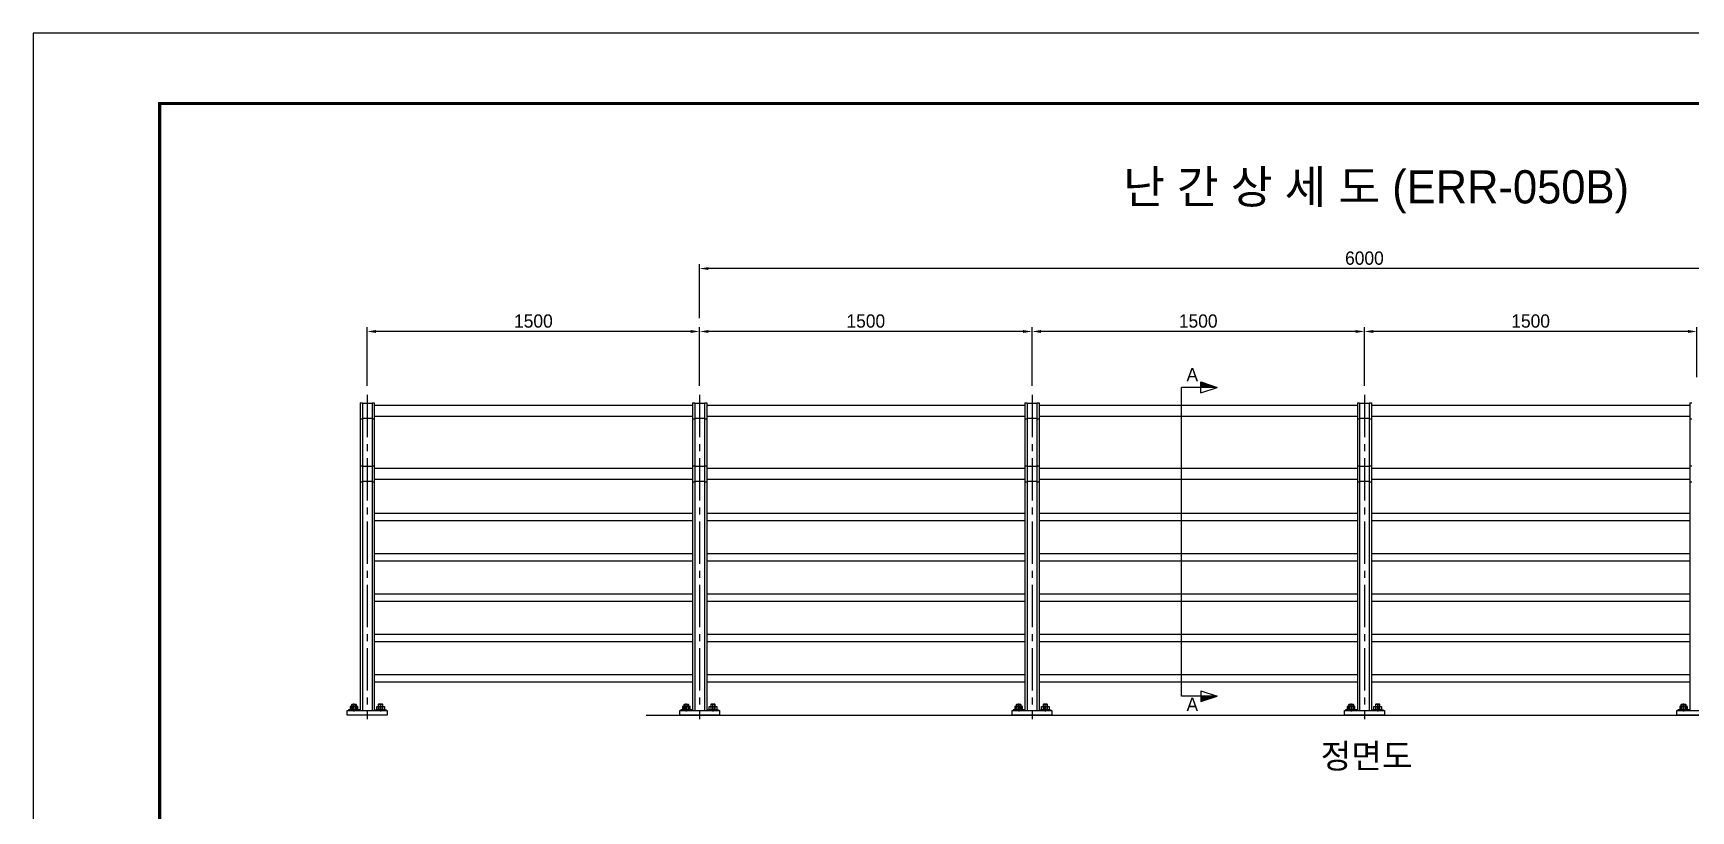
# Model space of a CAD drawing. Header units: millimetres. Extents: x 97025 to 103024, y -12098 to -7861.
# Drawn here: x 97025 to 100765, y -9615 to -7861 of the extents above; entities that cross this region are included whole.
import ezdxf
from ezdxf.enums import TextEntityAlignment as Align

# ---------------------------------------------------------------- set-up
doc = ezdxf.new("R2010")
doc.units = ezdxf.units.MM
doc.linetypes.add('CENTER2', pattern=[28.575, 19.05, -3.175, 3.175, -3.175])
for name, color, linetype in [('CENTER', 2, 'CENTER2'), ('escorts-form', 7, 'Continuous'), ('etc', 6, 'Continuous'), ('치수선', 1, 'Continuous'), ('테두리', 7, 'Continuous')]:
    doc.layers.add(name, color=color, linetype=linetype)
doc.styles.add('GHS', font='Gulim.ttf')
doc.dimstyles.new('케이원', dxfattribs={"dimtxt": 3.15, "dimasz": 3.5, "dimexe": 2, "dimexo": 1, "dimgap": 0.8, "dimtad": 1, "dimdec": 1, "dimtxsty": 'Standard', "dimcen": 0, "dimclrd": 1, "dimclre": 1, "dimclrt": 2, "dimadec": 0, "dimazin": 0, "dimtfac": 1, "dimtdec": 1, "dimtmove": 0, "dimatfit": 3, "dimfxl": 1, "dimarcsym": 0})

# ---------------------------------------------------------------- blocks, each defined once
blk = doc.blocks.new('A$C3BAE3272')
at = {"linetype": 'Continuous'}
blk.add_lwpolyline([(0, 0), (39359, 0), (39359, 27799), (0, 27799)], close=True, dxfattribs=at)
at = {"layer": '테두리', "color": 0, "const_width": 46.8}
blk.add_lwpolyline([(37908, 1041), (37908, 26758), (1872, 26758), (1872, 1041)], close=True, dxfattribs=at)
blk = doc.blocks.new('*D7')
at = {"color": 1, "lineweight": -2, "transparency": 16777216}
for p, q in [((98528.4, -8656.4), (98528.4, -8523.5)), ((99278.4, -8636.4), (99278.4, -8523.5)), ((99258.4, -8533.5), (98548.4, -8533.5))]:
    blk.add_line(p, q, dxfattribs=at)
at = {"color": 1, "transparency": 16777216}
for points in [[(98548.4, -8530.2), (98548.4, -8536.8), (98528.4, -8533.5)], [(99258.4, -8530.2), (99258.4, -8536.8), (99278.4, -8533.5)]]:
    blk.add_solid(points, dxfattribs=at)
at = {"layer": 'DEFPOINTS', "color": 0, "transparency": 16777216}
for p in [(98528.4, -8533.5), (98528.4, -8676.4), (99278.4, -8656.4)]:
    blk.add_point(p, dxfattribs=at)
at = {"color": 2, "transparency": 16777216, "insert": (98903.4, -8510.1), "char_height": 30, "attachment_point": 5, "style": 'GHS'}
blk.add_mtext('1500', dxfattribs=at)
blk = doc.blocks.new('*D8')
at = {"color": 1, "lineweight": -2, "transparency": 16777216}
for p, q in [((99278.4, -8656.4), (99278.4, -8523.5)), ((100028.4, -8636.4), (100028.4, -8523.5)), ((100008.4, -8533.5), (99298.4, -8533.5))]:
    blk.add_line(p, q, dxfattribs=at)
at = {"color": 1, "transparency": 16777216}
for points in [[(99298.4, -8530.2), (99298.4, -8536.8), (99278.4, -8533.5)], [(100008.4, -8530.2), (100008.4, -8536.8), (100028.4, -8533.5)]]:
    blk.add_solid(points, dxfattribs=at)
at = {"layer": 'DEFPOINTS', "color": 0, "transparency": 16777216}
for p in [(99278.4, -8533.5), (99278.4, -8676.4), (100028.4, -8656.4)]:
    blk.add_point(p, dxfattribs=at)
at = {"color": 2, "transparency": 16777216, "insert": (99653.4, -8510.1), "char_height": 30, "attachment_point": 5, "style": 'GHS'}
blk.add_mtext('1500', dxfattribs=at)
blk = doc.blocks.new('*D9')
at = {"color": 1, "lineweight": -2, "transparency": 16777216}
for p, q in [((100028.4, -8656.4), (100028.4, -8523.5)), ((100778.4, -8636.4), (100778.4, -8523.5)), ((100758.4, -8533.5), (100048.4, -8533.5))]:
    blk.add_line(p, q, dxfattribs=at)
at = {"color": 1, "transparency": 16777216}
for points in [[(100048.4, -8530.2), (100048.4, -8536.8), (100028.4, -8533.5)], [(100758.4, -8530.2), (100758.4, -8536.8), (100778.4, -8533.5)]]:
    blk.add_solid(points, dxfattribs=at)
at = {"layer": 'DEFPOINTS', "color": 0, "transparency": 16777216}
for p in [(100028.4, -8533.5), (100028.4, -8676.4), (100778.4, -8656.4)]:
    blk.add_point(p, dxfattribs=at)
at = {"color": 2, "transparency": 16777216, "insert": (100403.4, -8510.1), "char_height": 30, "attachment_point": 5, "style": 'GHS'}
blk.add_mtext('1500', dxfattribs=at)
blk = doc.blocks.new('*D12')
at = {"color": 1, "lineweight": -2, "transparency": 16777216}
for p, q in [((98528.4, -8503.5), (98528.4, -8381.6)), ((101508.4, -8391.6), (98548.4, -8391.6)), ((101528.4, -8503.5), (101528.4, -8381.6))]:
    blk.add_line(p, q, dxfattribs=at)
at = {"color": 1, "transparency": 16777216}
for points in [[(98548.4, -8388.2), (98548.4, -8394.9), (98528.4, -8391.6)], [(101508.4, -8388.2), (101508.4, -8394.9), (101528.4, -8391.6)]]:
    blk.add_solid(points, dxfattribs=at)
at = {"layer": 'DEFPOINTS', "color": 0, "transparency": 16777216}
for p in [(98528.4, -8391.6), (98528.4, -8523.5), (101528.4, -8523.5)]:
    blk.add_point(p, dxfattribs=at)
at = {"color": 2, "transparency": 16777216, "insert": (100028.4, -8368.2), "char_height": 30, "attachment_point": 5, "style": 'GHS'}
blk.add_mtext('6000', dxfattribs=at)
blk = doc.blocks.new('*D6')
at = {"color": 1, "lineweight": -2, "transparency": 16777216}
for p, q in [((97778.4, -8656.4), (97778.4, -8523.5)), ((98528.4, -8636.4), (98528.4, -8523.5)), ((98508.4, -8533.5), (97798.4, -8533.5))]:
    blk.add_line(p, q, dxfattribs=at)
at = {"color": 1, "transparency": 16777216}
for points in [[(97798.4, -8530.2), (97798.4, -8536.8), (97778.4, -8533.5)], [(98508.4, -8530.2), (98508.4, -8536.8), (98528.4, -8533.5)]]:
    blk.add_solid(points, dxfattribs=at)
at = {"layer": 'DEFPOINTS', "color": 0, "transparency": 16777216}
for p in [(97778.4, -8533.5), (97778.4, -8676.4), (98528.4, -8656.4)]:
    blk.add_point(p, dxfattribs=at)
at = {"color": 2, "transparency": 16777216, "insert": (98153.4, -8510.1), "char_height": 30, "attachment_point": 5, "style": 'GHS'}
blk.add_mtext('1500', dxfattribs=at)

msp = doc.modelspace()

# ---------------------------------------------------------------- hatches: boundary and pattern name
at = {"layer": '치수선', "ltscale": 0.7}
for points in [[(99696, -8659.56), (99659.6, -8659.56), (99659.6, -8647.42)], [(99696, -9356.02), (99659.6, -9356.02), (99659.6, -9368.15)]]:
    msp.add_hatch(color=1, dxfattribs=at).paths.add_polyline_path(points)

# ---------------------------------------------------------------- linework, layer by layer
for p, q in [((97762.41, -8694.21), (97762.41, -9388.71)), ((97762.41, -8694.21), (97767.41, -8694.21)), ((97767.41, -8694.21), (97767.41, -9388.71)), ((97767.41, -8695.21), (97789.41, -8695.21)), ((97789.41, -8694.21), (97789.41, -9388.71)), ((97789.41, -8694.21), (97794.41, -8694.21)), ((97794.41, -8694.21), (97794.41, -9388.71)), ((97794.41, -8699.71), (98512.41, -8699.71)), ((98512.41, -8694.21), (98512.41, -9388.71)), ((98512.41, -8694.21), (98517.41, -8694.21)), ((98517.41, -8694.21), (98517.41, -9388.71)), ((98517.41, -8695.21), (98539.41, -8695.21)), ((98539.41, -8694.21), (98539.41, -9388.71)), ((98539.41, -8694.21), (98544.41, -8694.21)), ((98544.41, -8694.21), (98544.41, -9388.71)), ((98544.41, -8699.71), (99262.41, -8699.71)), ((99262.41, -8694.21), (99262.41, -9388.71)), ((99262.41, -8694.21), (99267.41, -8694.21)), ((99267.41, -8694.21), (99267.41, -9388.71)), ((99267.41, -8695.21), (99289.41, -8695.21)), ((99289.41, -8694.21), (99289.41, -9388.71)), ((99289.41, -8694.21), (99294.41, -8694.21)), ((99294.41, -8694.21), (99294.41, -9388.71)), ((99294.41, -8699.71), (100012.41, -8699.71)), ((100012.41, -8694.21), (100012.41, -9388.71)), ((100012.41, -8694.21), (100017.41, -8694.21)), ((100017.41, -8694.21), (100017.41, -9388.71)), ((100017.41, -8695.21), (100039.41, -8695.21)), ((100039.41, -8694.21), (100039.41, -9388.71)), ((100039.41, -8694.21), (100044.41, -8694.21)), ((100044.41, -8694.21), (100044.41, -9388.71)), ((100044.41, -8699.71), (100762.41, -8699.71)), ((100762.41, -8694.21), (100762.41, -9388.71)), ((100762.41, -8694.21), (100767.41, -8694.21)), ((97762.41, -8730.21), (97767.41, -8730.21)), ((97767.41, -8729.21), (97789.41, -8729.21)), ((97789.41, -8730.21), (97794.41, -8730.21)), ((97794.41, -8724.71), (98512.41, -8724.71)), ((98512.41, -8730.21), (98517.41, -8730.21)), ((98517.41, -8729.21), (98539.41, -8729.21)), ((98539.41, -8730.21), (98544.41, -8730.21)), ((98544.41, -8724.71), (99262.41, -8724.71)), ((99262.41, -8730.21), (99267.41, -8730.21)), ((99267.41, -8729.21), (99289.41, -8729.21)), ((99289.41, -8730.21), (99294.41, -8730.21)), ((99294.41, -8724.71), (100012.41, -8724.71)), ((100012.41, -8730.21), (100017.41, -8730.21)), ((100017.41, -8729.21), (100039.41, -8729.21)), ((100039.41, -8730.21), (100044.41, -8730.21)), ((100044.41, -8724.71), (100762.41, -8724.71)), ((100762.41, -8730.21), (100767.41, -8730.21)), ((97762.41, -8836.36), (97767.41, -8836.36)), ((97767.41, -8837.36), (97789.41, -8837.36)), ((97789.41, -8836.36), (97794.41, -8836.36)), ((97794.41, -8841.86), (98512.41, -8841.86)), ((98512.41, -8836.36), (98517.41, -8836.36)), ((98517.41, -8837.36), (98539.41, -8837.36)), ((98539.41, -8836.36), (98544.41, -8836.36)), ((98544.41, -8841.86), (99262.41, -8841.86)), ((99262.41, -8836.36), (99267.41, -8836.36)), ((99267.41, -8837.36), (99289.41, -8837.36)), ((99289.41, -8836.36), (99294.41, -8836.36)), ((99294.41, -8841.86), (100012.41, -8841.86)), ((100012.41, -8836.36), (100017.41, -8836.36)), ((100017.41, -8837.36), (100039.41, -8837.36)), ((100039.41, -8836.36), (100044.41, -8836.36)), ((100044.41, -8841.86), (100762.41, -8841.86)), ((100762.41, -8836.36), (100767.41, -8836.36)), ((97762.41, -8872.36), (97767.41, -8872.36)), ((97767.41, -8871.36), (97789.41, -8871.36)), ((97789.41, -8872.36), (97794.41, -8872.36)), ((97794.41, -8866.86), (98512.41, -8866.86)), ((98512.41, -8872.36), (98517.41, -8872.36)), ((98517.41, -8871.36), (98539.41, -8871.36)), ((98539.41, -8872.36), (98544.41, -8872.36)), ((98544.41, -8866.86), (99262.41, -8866.86)), ((99262.41, -8872.36), (99267.41, -8872.36)), ((99267.41, -8871.36), (99289.41, -8871.36)), ((99289.41, -8872.36), (99294.41, -8872.36)), ((99294.41, -8866.86), (100012.41, -8866.86)), ((100012.41, -8872.36), (100017.41, -8872.36)), ((100017.41, -8871.36), (100039.41, -8871.36)), ((100039.41, -8872.36), (100044.41, -8872.36)), ((100044.41, -8866.86), (100762.41, -8866.86)), ((100762.41, -8872.36), (100767.41, -8872.36)), ((97794.41, -8943.71), (98512.41, -8943.71)), ((97794.41, -8959.71), (98512.41, -8959.71)), ((98544.41, -8943.71), (99262.41, -8943.71)), ((98544.41, -8959.71), (99262.41, -8959.71)), ((99294.41, -8943.71), (100012.41, -8943.71)), ((99294.41, -8959.71), (100012.41, -8959.71)), ((100044.41, -8943.71), (100762.41, -8943.71)), ((100044.41, -8959.71), (100762.41, -8959.71)), ((97794.41, -9034.71), (98512.41, -9034.71)), ((97794.41, -9050.71), (98512.41, -9050.71)), ((98544.41, -9034.71), (99262.41, -9034.71)), ((98544.41, -9050.71), (99262.41, -9050.71)), ((99294.41, -9034.71), (100012.41, -9034.71)), ((99294.41, -9050.71), (100012.41, -9050.71)), ((100044.41, -9034.71), (100762.41, -9034.71)), ((100044.41, -9050.71), (100762.41, -9050.71)), ((97794.41, -9125.71), (98512.41, -9125.71)), ((98544.41, -9125.71), (99262.41, -9125.71)), ((99294.41, -9125.71), (100012.41, -9125.71)), ((100044.41, -9125.71), (100762.41, -9125.71)), ((97794.41, -9141.71), (98512.41, -9141.71)), ((98544.41, -9141.71), (99262.41, -9141.71)), ((99294.41, -9141.71), (100012.41, -9141.71)), ((100044.41, -9141.71), (100762.41, -9141.71)), ((97794.41, -9216.71), (98512.41, -9216.71)), ((97794.41, -9232.71), (98512.41, -9232.71)), ((98544.41, -9216.71), (99262.41, -9216.71)), ((98544.41, -9232.71), (99262.41, -9232.71)), ((99294.41, -9216.71), (100012.41, -9216.71)), ((99294.41, -9232.71), (100012.41, -9232.71)), ((100044.41, -9216.71), (100762.41, -9216.71)), ((100044.41, -9232.71), (100762.41, -9232.71)), ((97794.41, -9307.71), (98512.41, -9307.71)), ((98544.41, -9307.71), (99262.41, -9307.71)), ((99294.41, -9307.71), (100012.41, -9307.71)), ((100044.41, -9307.71), (100762.41, -9307.71)), ((97794.41, -9323.71), (98512.41, -9323.71)), ((98544.41, -9323.71), (99262.41, -9323.71)), ((99294.41, -9323.71), (100012.41, -9323.71)), ((100044.41, -9323.71), (100762.41, -9323.71)), ((97733.41, -9388.71), (97823.41, -9388.71)), ((97733.41, -9398.71), (97733.41, -9388.71)), ((97823.41, -9398.71), (97733.41, -9398.71)), ((97823.41, -9398.71), (97733.41, -9398.71)), ((97823.41, -9388.71), (97823.41, -9398.71)), ((98483.41, -9388.71), (98573.41, -9388.71)), ((98483.41, -9398.71), (98483.41, -9388.71)), ((98573.41, -9398.71), (98483.41, -9398.71)), ((98573.41, -9398.71), (98483.41, -9398.71)), ((98573.41, -9388.71), (98573.41, -9398.71)), ((99233.41, -9388.71), (99323.41, -9388.71)), ((99233.41, -9398.71), (99233.41, -9388.71)), ((99323.41, -9398.71), (99233.41, -9398.71)), ((99323.41, -9398.71), (99233.41, -9398.71)), ((99323.41, -9388.71), (99323.41, -9398.71)), ((99983.41, -9388.71), (100073.41, -9388.71)), ((99983.41, -9398.71), (99983.41, -9388.71)), ((100073.41, -9398.71), (99983.41, -9398.71)), ((100073.41, -9398.71), (99983.41, -9398.71)), ((100073.41, -9388.71), (100073.41, -9398.71)), ((100733.41, -9388.71), (100823.41, -9388.71)), ((100733.41, -9398.71), (100733.41, -9388.71)), ((100823.41, -9398.71), (100733.41, -9398.71)), ((100823.41, -9398.71), (100733.41, -9398.71))]:
    msp.add_line(p, q)
at = {"color": 0}
for p, q in [((97760.91, -9387.21), (97735.91, -9387.21)), ((97754.91, -9379.21), (97741.92, -9379.21)), ((97743.41, -9374.66), (97753.41, -9374.66)), ((97744.08, -9379.88), (97744.08, -9387.21)), ((97752.74, -9379.88), (97752.74, -9387.21)), ((97795.91, -9387.21), (97820.91, -9387.21)), ((97801.92, -9379.21), (97814.91, -9379.21)), ((97813.41, -9374.66), (97803.41, -9374.66)), ((97804.08, -9379.88), (97804.08, -9387.21)), ((97812.74, -9379.88), (97812.74, -9387.21)), ((98510.91, -9387.21), (98485.91, -9387.21)), ((98504.91, -9379.21), (98491.92, -9379.21)), ((98493.41, -9374.66), (98503.41, -9374.66)), ((98494.08, -9379.88), (98494.08, -9387.21)), ((98502.74, -9379.88), (98502.74, -9387.21)), ((98545.91, -9387.21), (98570.91, -9387.21)), ((98551.92, -9379.21), (98564.91, -9379.21)), ((98563.41, -9374.66), (98553.41, -9374.66)), ((98554.08, -9379.88), (98554.08, -9387.21)), ((98562.74, -9379.88), (98562.74, -9387.21)), ((99260.91, -9387.21), (99235.91, -9387.21)), ((99254.91, -9379.21), (99241.92, -9379.21)), ((99243.41, -9374.66), (99253.41, -9374.66)), ((99244.08, -9379.88), (99244.08, -9387.21)), ((99252.74, -9379.88), (99252.74, -9387.21)), ((99295.91, -9387.21), (99320.91, -9387.21)), ((99301.92, -9379.21), (99314.91, -9379.21)), ((99313.41, -9374.66), (99303.41, -9374.66)), ((99304.08, -9379.88), (99304.08, -9387.21)), ((99312.74, -9379.88), (99312.74, -9387.21)), ((100010.91, -9387.21), (99985.91, -9387.21)), ((100004.91, -9379.21), (99991.92, -9379.21)), ((99993.41, -9374.66), (100003.41, -9374.66)), ((99994.08, -9379.88), (99994.08, -9387.21)), ((100002.74, -9379.88), (100002.74, -9387.21)), ((100045.91, -9387.21), (100070.91, -9387.21)), ((100051.92, -9379.21), (100064.91, -9379.21)), ((100063.41, -9374.66), (100053.41, -9374.66)), ((100054.08, -9379.88), (100054.08, -9387.21)), ((100062.74, -9379.88), (100062.74, -9387.21)), ((100760.91, -9387.21), (100735.91, -9387.21)), ((100754.91, -9379.21), (100741.92, -9379.21)), ((100743.41, -9374.66), (100753.41, -9374.66)), ((100744.08, -9379.88), (100744.08, -9387.21)), ((100752.74, -9379.88), (100752.74, -9387.21)), ((97760.91, -9388.71), (97735.91, -9388.71)), ((97795.91, -9388.71), (97820.91, -9388.71)), ((98510.91, -9388.71), (98485.91, -9388.71)), ((98545.91, -9388.71), (98570.91, -9388.71)), ((99260.91, -9388.71), (99235.91, -9388.71)), ((99295.91, -9388.71), (99320.91, -9388.71)), ((100010.91, -9388.71), (99985.91, -9388.71)), ((100045.91, -9388.71), (100070.91, -9388.71)), ((100760.91, -9388.71), (100735.91, -9388.71))]:
    msp.add_line(p, q, dxfattribs=at)
at = {"color": 1}
for p, q in [((97748.41, -9387.21), (97748.41, -9372.49)), ((97748.41, -9377.71), (97748.41, -9390.77)), ((97808.41, -9387.21), (97808.41, -9372.49)), ((97808.41, -9377.71), (97808.41, -9390.77)), ((98498.41, -9387.21), (98498.41, -9372.49)), ((98498.41, -9377.71), (98498.41, -9390.77)), ((98558.41, -9387.21), (98558.41, -9372.49)), ((98558.41, -9377.71), (98558.41, -9390.77)), ((99248.41, -9387.21), (99248.41, -9372.49)), ((99248.41, -9377.71), (99248.41, -9390.77)), ((99308.41, -9387.21), (99308.41, -9372.49)), ((99308.41, -9377.71), (99308.41, -9390.77)), ((99998.41, -9387.21), (99998.41, -9372.49)), ((99998.41, -9377.71), (99998.41, -9390.77)), ((100058.41, -9387.21), (100058.41, -9372.49)), ((100058.41, -9377.71), (100058.41, -9390.77)), ((100748.41, -9387.21), (100748.41, -9372.49)), ((100748.41, -9377.71), (100748.41, -9390.77))]:
    msp.add_line(p, q, dxfattribs=at)
at = {"color": 0}
for points in [[(97757.07, -9387.21), (97757.07, -9379.88, 0.3094011), (97752.74, -9379.88, 0.1547005), (97744.08, -9379.88, 0.3094011), (97739.75, -9379.88), (97739.75, -9387.21), (97757.07, -9387.21)], [(97799.75, -9387.21), (97799.75, -9379.88, -0.3094011), (97804.08, -9379.88, -0.1547005), (97812.74, -9379.88, -0.3094011), (97817.07, -9379.88), (97817.07, -9387.21), (97799.75, -9387.21)], [(98507.07, -9387.21), (98507.07, -9379.88, 0.3094011), (98502.74, -9379.88, 0.1547005), (98494.08, -9379.88, 0.3094011), (98489.75, -9379.88), (98489.75, -9387.21), (98507.07, -9387.21)], [(98549.75, -9387.21), (98549.75, -9379.88, -0.3094011), (98554.08, -9379.88, -0.1547005), (98562.74, -9379.88, -0.3094011), (98567.07, -9379.88), (98567.07, -9387.21), (98549.75, -9387.21)], [(99257.07, -9387.21), (99257.07, -9379.88, 0.3094011), (99252.74, -9379.88, 0.1547005), (99244.08, -9379.88, 0.3094011), (99239.75, -9379.88), (99239.75, -9387.21), (99257.07, -9387.21)], [(99299.75, -9387.21), (99299.75, -9379.88, -0.3094011), (99304.08, -9379.88, -0.1547005), (99312.74, -9379.88, -0.3094011), (99317.07, -9379.88), (99317.07, -9387.21), (99299.75, -9387.21)], [(100007.07, -9387.21), (100007.07, -9379.88, 0.3094011), (100002.74, -9379.88, 0.1547005), (99994.08, -9379.88, 0.3094011), (99989.75, -9379.88), (99989.75, -9387.21), (100007.07, -9387.21)], [(100049.75, -9387.21), (100049.75, -9379.88, -0.3094011), (100054.08, -9379.88, -0.1547005), (100062.74, -9379.88, -0.3094011), (100067.07, -9379.88), (100067.07, -9387.21), (100049.75, -9387.21)], [(100757.07, -9387.21), (100757.07, -9379.88, 0.3094011), (100752.74, -9379.88, 0.1547005), (100744.08, -9379.88, 0.3094011), (100739.75, -9379.88), (100739.75, -9387.21), (100757.07, -9387.21)]]:
    msp.add_lwpolyline(points, format="xyb", dxfattribs=at)
for points in [[(97743.41, -9387.21), (97743.41, -9374.66), (97744.09, -9373.99), (97752.74, -9373.99), (97753.41, -9374.66), (97753.41, -9387.21)], [(97813.41, -9387.21), (97813.41, -9374.66), (97812.74, -9373.99), (97804.09, -9373.99), (97803.41, -9374.66), (97803.41, -9387.21)], [(98493.41, -9387.21), (98493.41, -9374.66), (98494.09, -9373.99), (98502.74, -9373.99), (98503.41, -9374.66), (98503.41, -9387.21)], [(98563.41, -9387.21), (98563.41, -9374.66), (98562.74, -9373.99), (98554.09, -9373.99), (98553.41, -9374.66), (98553.41, -9387.21)], [(99243.41, -9387.21), (99243.41, -9374.66), (99244.09, -9373.99), (99252.74, -9373.99), (99253.41, -9374.66), (99253.41, -9387.21)], [(99313.41, -9387.21), (99313.41, -9374.66), (99312.74, -9373.99), (99304.09, -9373.99), (99303.41, -9374.66), (99303.41, -9387.21)], [(99993.41, -9387.21), (99993.41, -9374.66), (99994.09, -9373.99), (100002.74, -9373.99), (100003.41, -9374.66), (100003.41, -9387.21)], [(100063.41, -9387.21), (100063.41, -9374.66), (100062.74, -9373.99), (100054.09, -9373.99), (100053.41, -9374.66), (100053.41, -9387.21)], [(100743.41, -9387.21), (100743.41, -9374.66), (100744.09, -9373.99), (100752.74, -9373.99), (100753.41, -9374.66), (100753.41, -9387.21)]]:
    msp.add_lwpolyline(points, dxfattribs=at)
at = {"color": 2}
for points in [[(97744.09, -9387.21), (97744.09, -9373.99)], [(97752.74, -9387.21), (97752.74, -9373.99)], [(97804.09, -9387.21), (97804.09, -9373.99)], [(97812.74, -9387.21), (97812.74, -9373.99)], [(98494.09, -9387.21), (98494.09, -9373.99)], [(98502.74, -9387.21), (98502.74, -9373.99)], [(98554.09, -9387.21), (98554.09, -9373.99)], [(98562.74, -9387.21), (98562.74, -9373.99)], [(99244.09, -9387.21), (99244.09, -9373.99)], [(99252.74, -9387.21), (99252.74, -9373.99)], [(99304.09, -9387.21), (99304.09, -9373.99)], [(99312.74, -9387.21), (99312.74, -9373.99)], [(99994.09, -9387.21), (99994.09, -9373.99)], [(100002.74, -9387.21), (100002.74, -9373.99)], [(100054.09, -9387.21), (100054.09, -9373.99)], [(100062.74, -9387.21), (100062.74, -9373.99)], [(100744.09, -9387.21), (100744.09, -9373.99)], [(100752.74, -9387.21), (100752.74, -9373.99)]]:
    msp.add_lwpolyline(points, dxfattribs=at)
at = {"layer": 'CENTER', "color": 1, "ltscale": 5}
for p, q in [((97778.41, -8676.4), (97778.41, -9407.73)), ((98528.41, -8676.4), (98528.41, -9407.73)), ((99278.41, -8676.4), (99278.41, -9407.73)), ((100028.41, -8676.4), (100028.41, -9407.73))]:
    msp.add_line(p, q, dxfattribs=at)
at = {"layer": 'CENTER', "color": 0}
for p, q in [((97735.91, -9387.21), (97735.91, -9388.71)), ((97760.91, -9387.21), (97760.91, -9388.71)), ((97795.91, -9387.21), (97795.91, -9388.71)), ((97820.91, -9387.21), (97820.91, -9388.71)), ((98485.91, -9387.21), (98485.91, -9388.71)), ((98510.91, -9387.21), (98510.91, -9388.71)), ((98545.91, -9387.21), (98545.91, -9388.71)), ((98570.91, -9387.21), (98570.91, -9388.71)), ((99235.91, -9387.21), (99235.91, -9388.71)), ((99260.91, -9387.21), (99260.91, -9388.71)), ((99295.91, -9387.21), (99295.91, -9388.71)), ((99320.91, -9387.21), (99320.91, -9388.71)), ((99985.91, -9387.21), (99985.91, -9388.71)), ((100010.91, -9387.21), (100010.91, -9388.71)), ((100045.91, -9387.21), (100045.91, -9388.71)), ((100070.91, -9387.21), (100070.91, -9388.71)), ((100735.91, -9387.21), (100735.91, -9388.71)), ((100760.91, -9387.21), (100760.91, -9388.71))]:
    msp.add_line(p, q, dxfattribs=at)
at = {"layer": 'etc'}
msp.add_line((98407.44, -9398.71), (102411.18, -9398.71), dxfattribs=at)
at = {"layer": '치수선', "color": 1}
for p in [(99696.3, -8659.56), (99615.56, -9356.02)]:
    msp.add_line(p, (99615.56, -8659.56), dxfattribs=at)
at = {"layer": '치수선', "color": 1, "ltscale": 0.7}
for p, q in [((99696, -8659.56), (99615.56, -8659.56)), ((99659.6, -8647.42), (99696, -8659.56)), ((99659.6, -8671.69), (99659.6, -8647.42)), ((99659.6, -8671.69), (99696, -8659.56)), ((99659.6, -9343.89), (99696, -9356.02)), ((99659.6, -9343.89), (99659.6, -9368.15)), ((99696, -9356.02), (99615.56, -9356.02)), ((99696.3, -9356.02), (99615.56, -9356.02)), ((99659.6, -9368.15), (99696, -9356.02))]:
    msp.add_line(p, q, dxfattribs=at)

# ---------------------------------------------------------------- block references
at = {"layer": 'escorts-form', "xscale": 0.1524307256622706, "yscale": 0.1524307256622706, "zscale": 0.1524307256622706}
msp.add_blockref('A$C3BAE3272', (97024.66, -12097.96), dxfattribs=at)

# ---------------------------------------------------------------- texts
at = {"color": 2, "style": 'GHS'}
for s, height, p in [('난 간 상 세 도 (ERR-050B)', 75, (100054.78, -8244.65)), ('정면도', 55, (100033.35, -9518.79))]:
    msp.add_text(s, height=height, dxfattribs=at).set_placement(p, align=Align.CENTER)
for p in [(99626.94, -8645.85), (99626.94, -9389.84)]:
    msp.add_text('A', height=30, dxfattribs=at).set_placement(p)

# ---------------------------------------------------------------- dimensions: what is measured, and where the dimension line sits
at = {"color": 0}
for base, p1, p2, picture, middle in [((98528.41, -8391.56), (101528.41, -8523.5), (98528.41, -8523.5), '*D12', (100028.41, -8368.18)), ((97778.41, -8533.5), (98528.41, -8656.4), (97778.41, -8676.4), '*D6', (98153.41, -8510.08)), ((98528.41, -8533.5), (99278.41, -8656.4), (98528.41, -8676.4), '*D7', (98903.41, -8510.08)), ((99278.41, -8533.5), (100028.41, -8656.4), (99278.41, -8676.4), '*D8', (99653.41, -8510.08)), ((100028.41, -8533.5), (100778.41, -8656.4), (100028.41, -8676.4), '*D9', (100403.41, -8510.08))]:
    dim = msp.add_linear_dim(base=base, p1=p1, p2=p2, dimstyle='케이원', override={"dimtxt": 30, "dimasz": 20, "dimexe": 10, "dimexo": 20, "dimgap": 8, "dimdec": 0, "dimlfac": 2, "dimtxsty": 'GHS', "dimtdec": 0}, dxfattribs=at)
    dim.commit()
    dim.dimension.update_dxf_attribs({"geometry": picture, "text_midpoint": middle})

doc.saveas('drawing.dxf')
